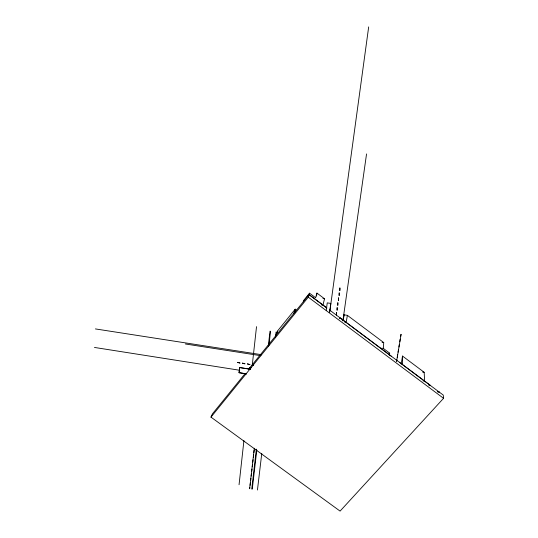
<?xml version="1.0" encoding="UTF-8"?>
<svg xmlns="http://www.w3.org/2000/svg" width="538" height="538" viewBox="0 0 538 538"><rect width="100%" height="100%" fill="white"/><g stroke="black" fill="none" stroke-linecap="round" stroke-linejoin="round"><path stroke-width="0.81" d="M402.444 364.549L402.511 356.062L424.179 372.296L424.61 381.126L422.969 380.877M399.357 362.235L430.366 385.43L428.739 385.1M391.637 356.465L340.251 317.945A2.851 2.663 11.9 0 0 339.861 318.617M389.579 354.925L389.653 353.136L383.365 348.436L381.724 348.16M383.365 348.436L383.722 342.565L347.393 315.355L344.051 314.804L343.029 320.298M246.498 373.89L239.094 372.726L239.666 367.535L250.432 369.223M239.094 372.726L239.666 367.535M239.054 484.725L243.922 440.629M252.201 365.746L256.525 326.64M249.632 488.699L254.326 448.235M249.719 488.712L249.847 487.589M250.109 485.296L250.378 482.983M250.641 480.683L250.91 478.363M251.172 476.056L251.441 473.729M251.703 471.409L251.979 469.075M252.241 466.749L252.51 464.402M252.779 462.075L253.048 459.714M253.317 457.374L253.593 455.014M253.862 452.666L254.131 450.293M251.75 489.055L256.364 449.163M268.28 346.109L270.015 331.152M252.268 489.143L256.794 450.077M268.926 345.362L270.56 331.233M257.453 490.017L261.764 453.44M275.463 337.252L276.075 332.074M277.178 332.834L277.373 331.186L295.167 309.216L295.799 309.323L295.389 312.645M316.559 295.994L316.943 293.096L324.548 298.785L322.928 305.073L321.294 304.797M326.25 310.285L327.252 302.881L330.83 303.412L329.579 312.538M329.848 311.22L368.678 26.9M342.867 320.964L366.553 153.929M343.217 320.608L344.051 314.804M389.31 355.288L389.653 353.136M396.58 361.254L396.795 359.956M397.219 357.373L397.643 354.777M398.066 352.188L398.49 349.579M398.92 346.983L399.344 344.367M399.774 341.758L400.205 339.128M400.635 336.512L400.992 334.327M396.614 361.361L401.086 334.34M401.207 363.917L402.511 356.062M347.393 315.355L346.149 322.437L344.784 322.215M316.943 293.096L315.611 297.736L309.525 293.19L303.768 300.291L303.271 301.831M329.565 310.029L443.251 395.074L443.554 398.308L340.083 511.1L210.97 417.125L308.287 297.171L309.525 293.19M294.817 312.235L295.799 309.323M293.64 313.715L295.167 309.216M275.617 335.941L277.373 331.186M210.97 417.125L212.423 413.883L245.113 373.567M248.489 369.404L309.074 294.629L326.694 307.81M422.545 372.04L424.179 372.296M95.408 328.92L261.065 354.623M185.388 343.984L260.95 355.719M437.845 391.778L439.21 392M437.549 391.785L439.196 392.088M253.647 364.899L252.403 364.703L253.62 365.154M249.968 367.535L251.111 367.716M249.941 367.615L251.078 367.79M239.639 367.589L250.405 369.276M94.446 347.44L239.719 370.265M239.121 372.673L246.518 373.836M322.914 298.516L324.548 298.785M382.081 342.289L383.722 342.565M309.054 294.696L326.909 308.045M308.287 297.171L443.554 398.308M339.848 318.684A2.851 2.663 11.9 0 1 340.238 318.019M237.473 362.37L239.935 363.015L237.473 362.37M242.45 363.143L244.904 363.789L242.45 363.143M247.419 363.923L249.881 364.569L247.419 363.923M336.479 312.551L336.432 315.026L336.479 312.551M337.158 307.675L337.104 310.157L337.158 307.675M337.837 302.78L337.783 305.268L337.837 302.78M338.523 297.87L338.469 300.365L338.523 297.87M339.209 292.941L339.155 295.449L339.209 292.941M339.895 287.991L339.841 290.513L339.895 287.991"/></g></svg>
